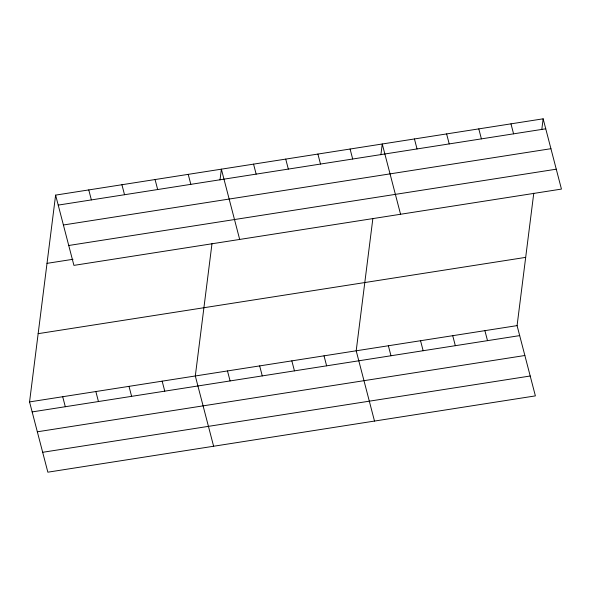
<?xml version="1.0" encoding="UTF-8"?>
<svg xmlns="http://www.w3.org/2000/svg" width="591" height="591" viewBox="0 0 591 591"><rect width="100%" height="100%" fill="white"/><g stroke="black" fill="none" stroke-linecap="round" stroke-linejoin="round"><path stroke-width="0.89" d="M533.769 193.213L517.081 325.619L535.387 395.889L47.856 472.187L29.55 401.917L55.613 195.111L543.144 118.813L561.45 189.083L73.919 265.381L55.613 195.111M211.999 243.566L195.311 375.979L213.617 446.249M220.015 179.945L221.374 169.166L239.68 239.436M372.884 218.389L356.196 350.795L374.502 421.073M380.9 154.768L382.259 143.99L400.565 214.26M541.784 129.584L543.144 118.813M58.221 205.099L545.752 128.801M63.4 224.994L550.93 148.696M68.741 245.487L556.271 169.189M47.014 263.357L72.996 259.286M38.149 333.671L525.68 257.373M29.55 401.917L517.081 325.619M32.15 411.912L519.681 335.614M37.336 431.799L524.867 355.501M42.67 452.3L530.201 376.002M510.971 123.844L513.572 133.839M478.791 128.882L481.392 138.87M446.611 133.921L449.219 143.909M484.901 330.657L487.509 340.645M414.439 138.951L417.039 148.947M452.728 335.688L455.329 345.683M420.548 340.726L423.149 350.722M350.086 149.021L352.687 159.016M388.368 345.765L390.976 355.752M317.906 154.059L320.507 164.054M285.726 159.097L288.334 169.085M324.016 355.834L326.624 365.822M253.554 164.128L256.154 174.123M291.843 360.872L294.444 370.86M259.663 365.903L262.264 375.898M188.226 174.352L190.827 184.348M227.483 370.941L230.091 380.929M155.071 179.546L157.671 189.534M121.923 184.732L124.524 194.72M162.156 381.165L164.763 391.153M88.768 189.918L91.369 199.913M129.008 386.351L131.608 396.347M95.853 391.538L98.453 401.533M62.705 396.731L65.306 406.719"/></g></svg>
